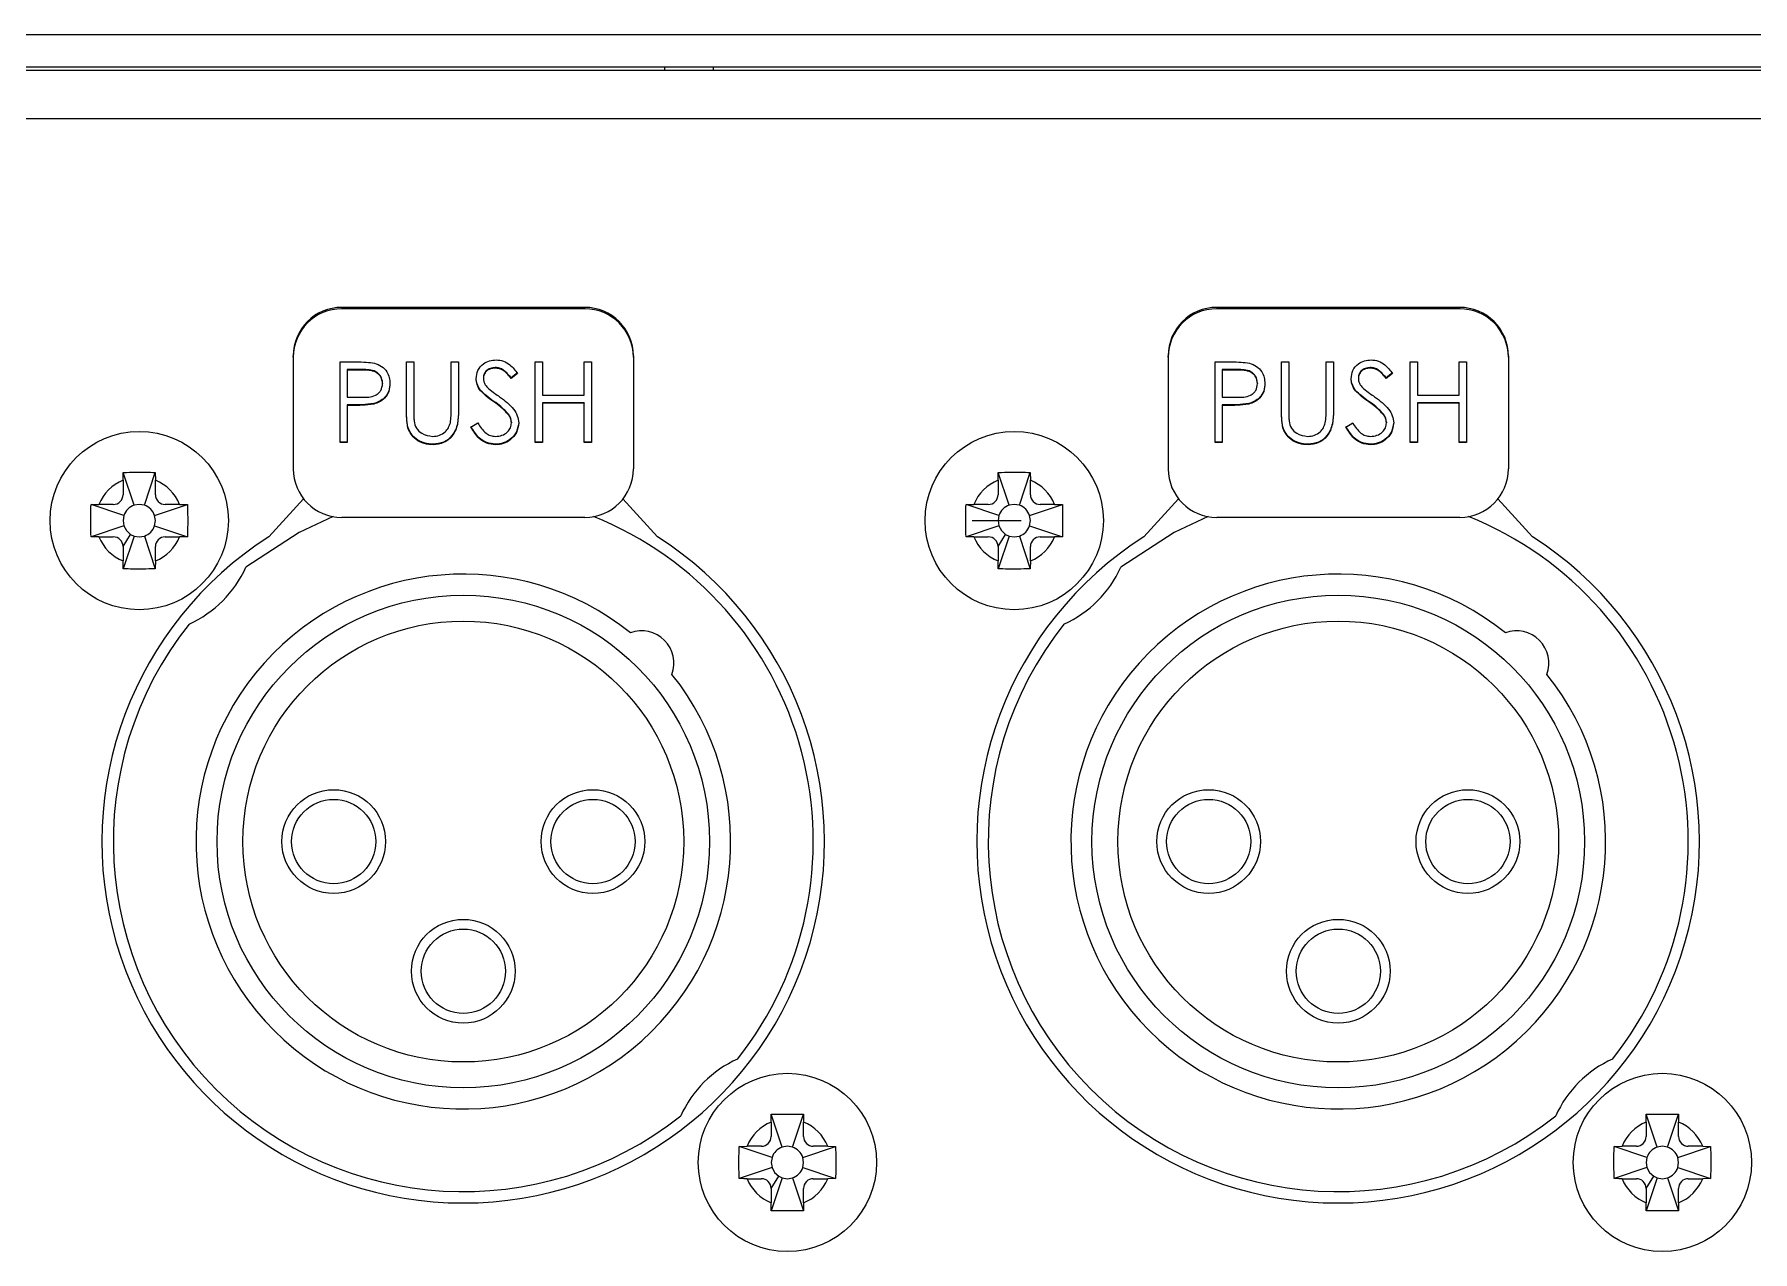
# Model space of a CAD drawing. Header units: millimetres. Extents: x 5 to 589, y 5 to 415.
# Drawn here: x 240.3 to 266.81, y 350.92 to 369.7 of the extents above; entities that cross this region are included whole.
import ezdxf

# ---------------------------------------------------------------- set-up
doc = ezdxf.new("R2010")
doc.units = ezdxf.units.MM

msp = doc.modelspace()

# ---------------------------------------------------------------- linework, layer by layer
at = {"color": 7, "linetype": 'Continuous', "lineweight": 15}
for p, q in [((83.7734, 369.699), (298.2734, 369.699)), ((83.7734, 369.199), (298.2734, 369.199)), ((84.2234, 369.149), (297.8234, 369.149)), ((250.0234, 369.199), (250.0234, 369.149)), ((250.7734, 369.199), (250.7734, 369.149)), ((84.2234, 368.399), (297.8234, 368.399)), ((245.0456, 365.4876), (245.0456, 365.4658)), ((248.7956, 365.4876), (245.0456, 365.4876)), ((248.7956, 365.4658), (245.0456, 365.4658)), ((248.7956, 365.4658), (248.7956, 365.4876)), ((258.5456, 365.4876), (258.5456, 365.4658)), ((262.2956, 365.4876), (258.5456, 365.4876)), ((262.2956, 365.4658), (258.5456, 365.4658)), ((262.2956, 365.4658), (262.2956, 365.4876)), ((244.2956, 364.7186), (244.2956, 364.7404)), ((244.2956, 364.7186), (244.2956, 362.999)), ((245.0187, 364.6468), (245.2639, 364.6468)), ((245.0187, 363.4015), (245.0187, 364.6468)), ((246.0444, 364.6468), (246.1566, 364.6468)), ((246.0444, 363.8947), (246.0444, 364.6468)), ((246.1566, 364.6468), (246.1566, 363.9007)), ((246.7335, 364.6468), (246.8457, 364.6468)), ((246.7335, 363.9007), (246.7335, 364.6468)), ((246.8457, 364.6468), (246.8457, 363.8947)), ((247.4136, 364.5597), (247.4136, 364.551)), ((248.0316, 364.6468), (248.1437, 364.6468)), ((248.0316, 363.4015), (248.0316, 364.6468)), ((248.1437, 364.6468), (248.1437, 364.1359)), ((248.7848, 364.6468), (248.897, 364.6468)), ((248.7848, 364.1359), (248.7848, 364.6468)), ((248.897, 364.6468), (248.897, 363.4015)), ((249.5456, 364.7404), (249.5456, 364.7186)), ((249.5456, 364.7186), (249.5456, 362.999)), ((257.7956, 364.7186), (257.7956, 364.7404)), ((257.7956, 364.7186), (257.7956, 362.999)), ((258.5187, 364.6468), (258.7639, 364.6468)), ((258.5187, 363.4015), (258.5187, 364.6468)), ((259.5444, 364.6468), (259.6566, 364.6468)), ((259.5444, 363.8947), (259.5444, 364.6468)), ((259.6566, 364.6468), (259.6566, 363.9007)), ((260.2335, 364.6468), (260.3457, 364.6468)), ((260.2335, 363.9007), (260.2335, 364.6468)), ((260.3457, 364.6468), (260.3457, 363.8947)), ((260.9136, 364.5597), (260.9136, 364.551)), ((261.5316, 364.6468), (261.6437, 364.6468)), ((261.5316, 363.4015), (261.5316, 364.6468)), ((261.6437, 364.6468), (261.6437, 364.1359)), ((262.2848, 364.6468), (262.397, 364.6468)), ((262.2848, 364.1359), (262.2848, 364.6468)), ((262.397, 364.6468), (262.397, 363.4015)), ((263.0456, 364.7404), (263.0456, 364.7186)), ((263.0456, 364.7186), (263.0456, 362.999)), ((245.1309, 364.5277), (245.1309, 364.519)), ((245.3595, 364.5277), (245.1309, 364.5277)), ((245.3595, 364.519), (245.1309, 364.519)), ((245.1309, 364.519), (245.1309, 364.104)), ((245.3595, 364.5277), (245.3595, 364.519)), ((245.6758, 364.321), (245.6758, 364.3122)), ((247.2303, 364.402), (247.2303, 364.3933)), ((247.7591, 364.4766), (247.6577, 364.4)), ((247.7591, 364.4679), (247.6577, 364.3913)), ((247.6577, 364.4), (247.6577, 364.3913)), ((258.8595, 364.5277), (258.6309, 364.5277)), ((258.6309, 364.5277), (258.6309, 364.519)), ((258.8595, 364.519), (258.6309, 364.519)), ((258.6309, 364.519), (258.6309, 364.104)), ((258.8595, 364.5277), (258.8595, 364.519)), ((259.1758, 364.321), (259.1758, 364.3122)), ((260.7303, 364.402), (260.7303, 364.3933)), ((261.2591, 364.4766), (261.1577, 364.4)), ((261.2591, 364.4679), (261.1577, 364.3913)), ((261.1577, 364.4), (261.1577, 364.3913)), ((245.1309, 364.104), (245.3498, 364.1012)), ((245.5386, 364.0054), (245.5386, 363.9967)), ((247.188, 364.2072), (247.188, 364.1985)), ((247.3928, 364.0378), (247.3928, 364.0291)), ((248.1437, 364.1359), (248.7848, 364.1359)), ((248.1437, 364.0169), (248.1437, 364.0082)), ((248.7848, 364.0169), (248.1437, 364.0169)), ((248.1437, 364.0082), (248.1437, 363.4015)), ((248.7848, 364.0082), (248.1437, 364.0082)), ((248.7848, 364.0169), (248.7848, 364.0082)), ((248.7848, 363.4015), (248.7848, 364.0082)), ((258.6309, 364.104), (258.8498, 364.1012)), ((259.0386, 364.0054), (259.0386, 363.9967)), ((260.688, 364.2072), (260.688, 364.1985)), ((260.8928, 364.0378), (260.8928, 364.0291)), ((261.6437, 364.1359), (262.2848, 364.1359)), ((262.2848, 364.0169), (261.6437, 364.0169)), ((261.6437, 364.0169), (261.6437, 364.0082)), ((261.6437, 364.0082), (261.6437, 363.4015)), ((262.2848, 364.0082), (261.6437, 364.0082)), ((262.2848, 364.0169), (262.2848, 364.0082)), ((262.2848, 363.4015), (262.2848, 364.0082)), ((245.1309, 363.985), (245.1309, 363.9762)), ((245.2203, 363.985), (245.1309, 363.985)), ((245.1309, 363.9762), (245.1309, 363.4015)), ((245.2203, 363.9762), (245.1309, 363.9762)), ((245.2203, 363.985), (245.2203, 363.9762)), ((246.1565, 363.8911), (246.1565, 363.8824)), ((247.6182, 363.8393), (247.6182, 363.8306)), ((258.6309, 363.985), (258.6309, 363.9762)), ((258.7203, 363.985), (258.6309, 363.985)), ((258.6309, 363.9762), (258.6309, 363.4015)), ((258.7203, 363.9762), (258.6309, 363.9762)), ((258.7203, 363.985), (258.7203, 363.9762)), ((259.6565, 363.8911), (259.6565, 363.8824)), ((261.1182, 363.8393), (261.1182, 363.8306)), ((246.0667, 363.641), (246.0667, 363.6322)), ((247.038, 363.6417), (247.1436, 363.7048)), ((247.663, 363.717), (247.663, 363.7083)), ((259.5667, 363.641), (259.5667, 363.6322)), ((260.538, 363.6417), (260.6436, 363.7048)), ((261.163, 363.717), (261.163, 363.7083)), ((245.1309, 363.4102), (245.0187, 363.4102)), ((245.1309, 363.4015), (245.0187, 363.4015)), ((246.4573, 363.3783), (246.4573, 363.3696)), ((247.4181, 363.3783), (247.4181, 363.3696)), ((248.1437, 363.4102), (248.0316, 363.4102)), ((248.1437, 363.4015), (248.0316, 363.4015)), ((248.897, 363.4102), (248.7848, 363.4102)), ((248.897, 363.4015), (248.7848, 363.4015)), ((258.6309, 363.4102), (258.5187, 363.4102)), ((258.6309, 363.4015), (258.5187, 363.4015)), ((259.9573, 363.3783), (259.9573, 363.3696)), ((260.9181, 363.3783), (260.9181, 363.3696)), ((261.6437, 363.4102), (261.5316, 363.4102)), ((261.6437, 363.4015), (261.5316, 363.4015)), ((262.397, 363.4102), (262.2848, 363.4102)), ((262.397, 363.4015), (262.2848, 363.4015)), ((241.6706, 362.8211), (241.6727, 362.9427)), ((241.8415, 362.4362), (241.6727, 362.9427)), ((241.9996, 362.4362), (242.1685, 362.9427)), ((242.1685, 362.9427), (242.1706, 362.8211)), ((255.1706, 362.8211), (255.1727, 362.9427)), ((255.3415, 362.4362), (255.1727, 362.9427)), ((255.4996, 362.4362), (255.6685, 362.9427)), ((255.6685, 362.9427), (255.6706, 362.8211)), ((241.6706, 362.8211), (241.6706, 362.599)), ((242.1706, 362.599), (242.1706, 362.8211)), ((255.1706, 362.8211), (255.1706, 362.599)), ((255.6706, 362.599), (255.6706, 362.8211)), ((241.1769, 362.4469), (241.2985, 362.449)), ((241.6834, 362.278), (241.1769, 362.4469)), ((241.5206, 362.449), (241.2985, 362.449)), ((242.1577, 362.278), (242.6643, 362.4469)), ((242.5427, 362.449), (242.3206, 362.449)), ((242.5427, 362.449), (242.6643, 362.4469)), ((244.4553, 362.5362), (243.9184, 361.948)), ((249.9184, 361.948), (249.384, 362.534)), ((254.6769, 362.4469), (254.7984, 362.449)), ((255.1834, 362.278), (254.6769, 362.4469)), ((255.0206, 362.449), (254.7984, 362.449)), ((255.6577, 362.278), (256.1643, 362.4469)), ((256.0427, 362.449), (255.8206, 362.449)), ((256.0427, 362.449), (256.1643, 362.4469)), ((257.9553, 362.5362), (257.4184, 361.948)), ((263.4184, 361.948), (262.884, 362.534)), ((248.7956, 362.249), (245.0456, 362.249)), ((254.7706, 362.199), (255.5284, 362.199)), ((262.2956, 362.249), (258.5456, 362.249)), ((241.6834, 362.1199), (241.1769, 361.9511)), ((241.2985, 361.949), (241.5206, 361.949)), ((241.6706, 361.799), (241.7881, 361.987)), ((241.8415, 361.9618), (241.6727, 361.4553)), ((241.7881, 361.987), (241.8415, 361.9618)), ((241.9996, 361.9618), (242.1685, 361.4553)), ((242.1577, 362.1199), (242.6643, 361.9511)), ((242.3206, 361.949), (242.5427, 361.949)), ((242.6643, 361.9511), (242.5427, 361.949)), ((255.1834, 362.1199), (254.6769, 361.9511)), ((254.7984, 361.949), (255.0206, 361.949)), ((255.1706, 361.799), (255.2881, 361.987)), ((255.3415, 361.9618), (255.1727, 361.4553)), ((255.2881, 361.987), (255.3415, 361.9618)), ((255.4996, 361.9618), (255.6685, 361.4553)), ((255.6577, 362.1199), (256.1643, 361.9511)), ((255.8206, 361.949), (256.0427, 361.949)), ((256.1643, 361.9511), (256.0427, 361.949)), ((241.6706, 361.799), (241.6706, 361.5769)), ((242.1706, 361.5769), (242.1706, 361.799)), ((255.1706, 361.799), (255.1706, 361.5769)), ((255.6706, 361.5769), (255.6706, 361.799)), ((241.6727, 361.4553), (241.6706, 361.5769)), ((242.1706, 361.5769), (242.1685, 361.4553)), ((255.1727, 361.4553), (255.1706, 361.5769)), ((255.6706, 361.5769), (255.6685, 361.4553)), ((251.6706, 352.9211), (251.6727, 353.0427)), ((251.6706, 352.9211), (251.6706, 352.699)), ((251.8415, 352.5362), (251.6727, 353.0427)), ((251.9996, 352.5362), (252.1685, 353.0427)), ((252.1685, 353.0427), (252.1706, 352.9211)), ((252.1706, 352.699), (252.1706, 352.9211)), ((265.1706, 352.9211), (265.1727, 353.0427)), ((265.1706, 352.9211), (265.1706, 352.699)), ((265.3415, 352.5362), (265.1727, 353.0427)), ((265.4996, 352.5362), (265.6685, 353.0427)), ((265.6685, 353.0427), (265.6706, 352.9211)), ((265.6706, 352.699), (265.6706, 352.9211)), ((251.1769, 352.5469), (251.2985, 352.549)), ((251.6834, 352.378), (251.1769, 352.5469)), ((251.5206, 352.549), (251.2985, 352.549)), ((252.1577, 352.378), (252.6643, 352.5469)), ((252.5427, 352.549), (252.3206, 352.549)), ((252.5427, 352.549), (252.6643, 352.5469)), ((264.6769, 352.5469), (264.7985, 352.549)), ((265.1834, 352.378), (264.6769, 352.5469)), ((265.0206, 352.549), (264.7985, 352.549)), ((265.6577, 352.378), (266.1643, 352.5469)), ((266.0427, 352.549), (265.8206, 352.549)), ((266.0427, 352.549), (266.1643, 352.5469)), ((251.6834, 352.2199), (251.1769, 352.0511)), ((251.6706, 351.899), (251.7881, 352.087)), ((251.7881, 352.087), (251.8415, 352.0618)), ((252.1577, 352.2199), (252.6643, 352.0511)), ((265.1834, 352.2199), (264.6769, 352.0511)), ((265.1706, 351.899), (265.2881, 352.087)), ((265.2881, 352.087), (265.3415, 352.0618)), ((265.6577, 352.2199), (266.1643, 352.0511)), ((251.2985, 352.049), (251.5206, 352.049)), ((251.6706, 351.899), (251.6706, 351.6769)), ((251.8415, 352.0618), (251.6727, 351.5553)), ((251.9996, 352.0618), (252.1685, 351.5553)), ((252.1706, 351.6769), (252.1706, 351.899)), ((252.3206, 352.049), (252.5427, 352.049)), ((252.6643, 352.0511), (252.5427, 352.049)), ((264.7985, 352.049), (265.0206, 352.049)), ((265.1706, 351.899), (265.1706, 351.6769)), ((265.3415, 352.0618), (265.1727, 351.5553)), ((265.4996, 352.0618), (265.6685, 351.5553)), ((265.6706, 351.6769), (265.6706, 351.899)), ((265.8206, 352.049), (266.0427, 352.049)), ((266.1643, 352.0511), (266.0427, 352.049)), ((251.6727, 351.5553), (251.6706, 351.6769)), ((252.1706, 351.6769), (252.1685, 351.5553)), ((265.1727, 351.5553), (265.1706, 351.6769)), ((265.6706, 351.6769), (265.6685, 351.5553))]:
    msp.add_line(p, q, dxfattribs=at)
at = {"color": 7, "linetype": 'Continuous', "lineweight": 15, "flags": 128}
for points in [[(241.9996, 362.4362), (241.9206, 362.449), (241.8415, 362.4362)], [(255.4996, 362.4362), (255.4206, 362.449), (255.3415, 362.4362)], [(241.6834, 362.278), (241.6706, 362.199), (241.6834, 362.1199)], [(242.1577, 362.1199), (242.1706, 362.199), (242.1577, 362.278)], [(244.911, 362.2611), (244.3876, 362.0181), (243.5665, 361.4811)], [(255.1834, 362.278), (255.1706, 362.199), (255.1834, 362.1199)], [(255.6577, 362.1199), (255.6706, 362.199), (255.6577, 362.278)], [(258.411, 362.2611), (257.8877, 362.0181), (257.0665, 361.4811)], [(241.6834, 362.1199), (241.7241, 362.0443), (241.7881, 361.987)], [(241.8415, 361.9618), (241.9206, 361.949), (241.9996, 361.9618)], [(255.1834, 362.1199), (255.2241, 362.0443), (255.2881, 361.987)], [(255.3415, 361.9618), (255.4206, 361.949), (255.4996, 361.9618)], [(251.6834, 352.378), (251.6706, 352.299), (251.6834, 352.2199)], [(251.9996, 352.5362), (251.9206, 352.549), (251.8415, 352.5362)], [(252.1577, 352.2199), (252.1706, 352.299), (252.1577, 352.378)], [(265.1834, 352.378), (265.1706, 352.299), (265.1834, 352.2199)], [(265.4996, 352.5362), (265.4206, 352.549), (265.3415, 352.5362)], [(265.6577, 352.2199), (265.6706, 352.299), (265.6577, 352.378)], [(251.6834, 352.2199), (251.7241, 352.1443), (251.7881, 352.087)], [(265.1834, 352.2199), (265.2241, 352.1443), (265.2881, 352.087)], [(251.8415, 352.0618), (251.9206, 352.049), (251.9996, 352.0618)], [(265.3415, 352.0618), (265.4206, 352.049), (265.4996, 352.0618)]]:
    msp.add_lwpolyline(points, dxfattribs=at)
at = {"color": 7, "linetype": 'Continuous', "lineweight": 15}
for centre, radius in [((241.9206, 362.199), 1.375), ((255.4206, 362.199), 1.375), ((246.9206, 357.249), 3.8), ((260.4206, 357.249), 3.8), ((246.9206, 357.249), 3.4), ((260.4206, 357.249), 3.4), ((244.9206, 357.249), 0.8), ((248.9206, 357.249), 0.8), ((258.4206, 357.249), 0.8), ((262.4206, 357.249), 0.8), ((244.9206, 357.249), 0.65), ((248.9206, 357.249), 0.65), ((258.4206, 357.249), 0.65), ((262.4206, 357.249), 0.65), ((246.9206, 355.249), 0.8), ((260.4206, 355.249), 0.8), ((246.9206, 355.249), 0.65), ((260.4206, 355.249), 0.65), ((251.9206, 352.299), 1.375), ((265.4206, 352.299), 1.375)]:
    msp.add_circle(centre, radius, dxfattribs=at)
for centre, radius, start, end in [((245.0441, 364.739), 0.7486, 89.89114, 179.89045), ((245.0441, 364.7172), 0.7486, 89.89114, 179.89045), ((248.797, 364.739), 0.7486, 0.10955, 90.10915), ((248.797, 364.7172), 0.7486, 0.10955, 90.10915), ((258.5441, 364.739), 0.7486, 89.89159, 179.89), ((258.5441, 364.7172), 0.7486, 89.89159, 179.89), ((262.297, 364.739), 0.7486, 0.1091, 90.10931), ((262.297, 364.7172), 0.7486, 0.1091, 90.10931), ((245.0456, 362.999), 0.75, 180, 270), ((248.7956, 362.999), 0.75, 270, 0), ((258.5456, 362.999), 0.75, 180, 270), ((262.2956, 362.999), 0.75, 270, 0), ((241.9206, 362.199), 0.6705, 111.89302, 158.10698), ((241.9206, 362.199), 0.6705, 21.89302, 68.10698), ((255.4206, 362.199), 0.6705, 111.89302, 158.10698), ((255.4206, 362.199), 0.6705, 21.89302, 68.10698), ((241.5208, 362.5988), 0.1498, 269.91986, 0.08014), ((241.9202, 362.1993), 0.2495, 108.38231, 161.61634), ((241.9209, 362.1993), 0.2495, 18.38366, 71.61769), ((242.3204, 362.5988), 0.1498, 179.91986, 270.08014), ((255.0208, 362.5988), 0.1498, 269.92229, 0.07771), ((255.4202, 362.1994), 0.2495, 108.38228, 161.61907), ((255.4209, 362.1993), 0.2495, 18.38366, 71.61769), ((255.8204, 362.5988), 0.1498, 179.91609, 270.08106), ((246.9206, 357.249), 5.4, 321.60206, 68.15264), ((260.4206, 357.249), 5.4, 321.60206, 68.15264), ((241.9206, 362.199), 0.6705, 201.89302, 248.10698), ((246.9184, 357.249), 5.575, 122.55552, 57.44448), ((241.5208, 361.7992), 0.1498, 359.92092, 90.07908), ((241.9209, 362.1986), 0.2496, 288.38495, 341.61505), ((241.9206, 362.199), 0.6705, 291.89302, 338.10698), ((242.3204, 361.7992), 0.1498, 89.92229, 180.07771), ((255.4206, 362.199), 0.6705, 201.89302, 248.10698), ((260.4184, 357.249), 5.575, 122.55552, 57.44448), ((255.0208, 361.7992), 0.1498, 359.92416, 90.07584), ((255.4209, 362.1986), 0.2496, 288.3858, 341.6142), ((255.4206, 362.199), 0.6705, 291.89302, 338.10698), ((255.8204, 361.7992), 0.1498, 89.92165, 180.0812), ((241.9706, 362.199), 1.75, 294.22044, 335.77956), ((246.9206, 357.249), 4.125, 51.30947, 38.69053), ((255.4706, 362.199), 1.75, 294.22044, 335.77956), ((260.4206, 357.249), 4.125, 51.30947, 38.69053), ((246.9206, 357.249), 5.4, 141.60206, 308.39794), ((260.4206, 357.249), 5.4, 141.60206, 308.39794), ((249.6706, 359.999), 0.5, 339.95166, 110.04834), ((263.1706, 359.999), 0.5, 339.95166, 110.04834), ((251.8706, 352.299), 1.75, 114.22044, 155.77956), ((265.3706, 352.299), 1.75, 114.22044, 155.77956), ((251.9206, 352.299), 0.6705, 111.89302, 158.10698), ((251.9206, 352.299), 0.6705, 21.89302, 68.10698), ((265.4206, 352.299), 0.6705, 111.89302, 158.10698), ((265.4206, 352.299), 0.6705, 21.89302, 68.10698), ((251.5208, 352.6988), 0.1498, 269.92061, 0.07939), ((252.3204, 352.6988), 0.1498, 179.92021, 270.07979), ((265.0208, 352.6988), 0.1498, 269.92161, 0.07696), ((265.8203, 352.6988), 0.1498, 179.91724, 270.08133), ((251.9202, 352.2993), 0.2496, 108.38515, 161.61553), ((251.9209, 352.2993), 0.2496, 18.38559, 71.61374), ((265.4202, 352.2994), 0.2495, 108.38116, 161.61817), ((265.4209, 352.2993), 0.2496, 18.38516, 71.61552), ((251.9209, 352.2986), 0.2496, 288.38468, 341.61532), ((265.4209, 352.2986), 0.2496, 288.38512, 341.61353), ((251.9206, 352.299), 0.6705, 201.89302, 248.10698), ((251.5208, 351.8992), 0.1498, 359.91665, 90.08264), ((251.9206, 352.299), 0.6705, 291.89302, 338.10698), ((252.3204, 351.8992), 0.1498, 89.92061, 180.0801), ((265.4206, 352.299), 0.6705, 201.89302, 248.10698), ((265.0208, 351.8992), 0.1498, 359.91665, 90.08406), ((265.4206, 352.299), 0.6705, 291.89302, 338.10698), ((265.8204, 351.8992), 0.1498, 89.91961, 180.08252)]:
    msp.add_arc(centre, radius, start, end, dxfattribs=at)
for points, knots in [([(245.2639, 364.6468), (245.3173, 364.6469), (245.4127, 364.6472), (245.5071, 364.6339), (245.5486, 364.628)], [0, 0, 0, 0, 0.5603151, 1, 1, 1, 1]), ([(245.5486, 364.628), (245.5866, 364.6144), (245.6625, 364.5871), (245.741, 364.5028), (245.7825, 364.4072), (245.7861, 364.3442), (245.788, 364.3127)], [0, 0, 0, 0, 0.27970424, 0.55937801, 0.77950786, 1, 1, 1, 1]), ([(247.1181, 364.3881), (247.1235, 364.4323), (247.1343, 364.5207), (247.2197, 364.6167), (247.3218, 364.6698), (247.3913, 364.6757), (247.4261, 364.6787)], [0, 0, 0, 0, 0.2795544, 0.558798, 0.7793785, 1, 1, 1, 1]), ([(247.4136, 364.5597), (247.3882, 364.5577), (247.3375, 364.5538), (247.2765, 364.515), (247.2364, 364.4617), (247.2323, 364.4219), (247.2303, 364.402)], [0, 0, 0, 0, 0.2802757, 0.5599341, 0.7799209, 1, 1, 1, 1]), ([(247.4136, 364.551), (247.3882, 364.549), (247.3375, 364.5451), (247.2765, 364.5063), (247.2364, 364.453), (247.2323, 364.4132), (247.2303, 364.3933)], [0, 0, 0, 0, 0.2802762, 0.5599319, 0.7799299, 1, 1, 1, 1]), ([(247.6577, 364.4), (247.6361, 364.4268), (247.6005, 364.4709), (247.5419, 364.5242), (247.4806, 364.5545), (247.4359, 364.558), (247.4136, 364.5597)], [0, 0, 0, 0, 0.3404065, 0.5604819, 0.7801776, 1, 1, 1, 1]), ([(247.6577, 364.3913), (247.6361, 364.4181), (247.6005, 364.4622), (247.5419, 364.5155), (247.4806, 364.5458), (247.4359, 364.5492), (247.4136, 364.551)], [0, 0, 0, 0, 0.3403991, 0.5604758, 0.7801747, 1, 1, 1, 1]), ([(247.4261, 364.6787), (247.4646, 364.6749), (247.5416, 364.6675), (247.662, 364.5942), (247.7223, 364.5158), (247.7591, 364.4679)], [0, 0, 0, 0, 0.2797468, 0.5595059, 1, 1, 1, 1]), ([(258.7639, 364.6468), (258.8173, 364.6469), (258.9127, 364.6472), (259.0071, 364.6339), (259.0486, 364.628)], [0, 0, 0, 0, 0.5602963, 1, 1, 1, 1]), ([(259.0486, 364.628), (259.0866, 364.6144), (259.1625, 364.5871), (259.241, 364.5028), (259.2825, 364.4072), (259.2861, 364.3442), (259.288, 364.3127)], [0, 0, 0, 0, 0.2797052, 0.5593799, 0.7795071, 1, 1, 1, 1]), ([(260.6181, 364.3881), (260.6235, 364.4323), (260.6343, 364.5207), (260.7197, 364.6167), (260.8218, 364.6698), (260.8913, 364.6757), (260.9261, 364.6787)], [0, 0, 0, 0, 0.27955517, 0.5588046, 0.77938571, 1, 1, 1, 1]), ([(260.9136, 364.5597), (260.8882, 364.5577), (260.8375, 364.5538), (260.7765, 364.515), (260.7364, 364.4617), (260.7323, 364.4219), (260.7303, 364.402)], [0, 0, 0, 0, 0.2802873, 0.5599319, 0.7799252, 1, 1, 1, 1]), ([(260.9136, 364.551), (260.8882, 364.549), (260.8375, 364.5451), (260.7765, 364.5063), (260.7364, 364.453), (260.7323, 364.4132), (260.7303, 364.3933)], [0, 0, 0, 0, 0.2802879, 0.5599297, 0.7799341, 1, 1, 1, 1]), ([(261.1577, 364.4), (261.1361, 364.4268), (261.1005, 364.4709), (261.0419, 364.5242), (260.9806, 364.5545), (260.9359, 364.558), (260.9136, 364.5597)], [0, 0, 0, 0, 0.34040708, 0.56049221, 0.78017725, 1, 1, 1, 1]), ([(261.1577, 364.3913), (261.1361, 364.4181), (261.1005, 364.4622), (261.0419, 364.5155), (260.9806, 364.5458), (260.9359, 364.5492), (260.9136, 364.551)], [0, 0, 0, 0, 0.3403997, 0.5604861, 0.7801743, 1, 1, 1, 1]), ([(260.9261, 364.6787), (260.9646, 364.6749), (261.0416, 364.6675), (261.162, 364.5942), (261.2223, 364.5158), (261.2591, 364.4679)], [0, 0, 0, 0, 0.279755, 0.5595132, 1, 1, 1, 1]), ([(245.3498, 364.1012), (245.4259, 364.1009), (245.5212, 364.1006), (245.6135, 364.1629), (245.6616, 364.2201), (245.6701, 364.2755), (245.6758, 364.3122)], [0, 0, 0, 0, 0.4997179, 0.6253502, 0.7510848, 1, 1, 1, 1]), ([(245.6758, 364.321), (245.6701, 364.3567), (245.6616, 364.4105), (245.6156, 364.4666), (245.5273, 364.5297), (245.434, 364.5286), (245.3595, 364.5277)], [0, 0, 0, 0, 0.2489704, 0.3747288, 0.5003828, 1, 1, 1, 1]), ([(245.6758, 364.3122), (245.6701, 364.348), (245.6616, 364.4018), (245.6156, 364.4579), (245.5273, 364.521), (245.434, 364.5199), (245.3595, 364.519)], [0, 0, 0, 0, 0.2489686, 0.3747353, 0.5003865, 1, 1, 1, 1]), ([(245.788, 364.3215), (245.785, 364.2804), (245.7791, 364.1984), (245.7164, 364.0985), (245.6313, 364.034), (245.5695, 364.0149), (245.5386, 364.0054)], [0, 0, 0, 0, 0.2801039, 0.5593216, 0.7794602, 1, 1, 1, 1]), ([(245.788, 364.3127), (245.785, 364.2717), (245.7791, 364.1897), (245.7164, 364.0898), (245.6313, 364.0253), (245.5695, 364.0062), (245.5386, 363.9967)], [0, 0, 0, 0, 0.2800938, 0.55932, 0.7794563, 1, 1, 1, 1]), ([(247.188, 364.2072), (247.1659, 364.2395), (247.1266, 364.2972), (247.1207, 364.3664), (247.1181, 364.3968)], [0, 0, 0, 0, 0.5598301, 1, 1, 1, 1]), ([(247.188, 364.1985), (247.1659, 364.2308), (247.1266, 364.2885), (247.1207, 364.3576), (247.1181, 364.3881)], [0, 0, 0, 0, 0.559847, 1, 1, 1, 1]), ([(247.2303, 364.3933), (247.2317, 364.3759), (247.2347, 364.3412), (247.2618, 364.2839), (247.2933, 364.252), (247.3127, 364.2324)], [0, 0, 0, 0, 0.2799426, 0.559785, 1, 1, 1, 1]), ([(258.8498, 364.1012), (258.9259, 364.1009), (259.0212, 364.1006), (259.1135, 364.1629), (259.1616, 364.2201), (259.1701, 364.2755), (259.1758, 364.3122)], [0, 0, 0, 0, 0.49972211, 0.62535334, 0.75108693, 1, 1, 1, 1]), ([(259.1758, 364.321), (259.1701, 364.3567), (259.1616, 364.4105), (259.1156, 364.4666), (259.0273, 364.5297), (258.934, 364.5286), (258.8595, 364.5277)], [0, 0, 0, 0, 0.2489731, 0.37472086, 0.50038206, 1, 1, 1, 1]), ([(259.1758, 364.3122), (259.1701, 364.348), (259.1616, 364.4017), (259.1156, 364.4579), (259.0273, 364.5209), (258.934, 364.5199), (258.8595, 364.519)], [0, 0, 0, 0, 0.2489713, 0.3747273, 0.5003858, 1, 1, 1, 1]), ([(259.288, 364.3215), (259.285, 364.2804), (259.2791, 364.1984), (259.2164, 364.0985), (259.1313, 364.034), (259.0695, 364.0149), (259.0386, 364.0054)], [0, 0, 0, 0, 0.2801033, 0.5593216, 0.7794677, 1, 1, 1, 1]), ([(259.288, 364.3127), (259.285, 364.2717), (259.2791, 364.1897), (259.2164, 364.0897), (259.1313, 364.0253), (259.0695, 364.0062), (259.0386, 363.9967)], [0, 0, 0, 0, 0.2800932, 0.55932, 0.7794637, 1, 1, 1, 1]), ([(260.688, 364.2072), (260.6659, 364.2395), (260.6266, 364.2972), (260.6207, 364.3664), (260.6181, 364.3968)], [0, 0, 0, 0, 0.5598285, 1, 1, 1, 1]), ([(260.688, 364.1985), (260.6659, 364.2308), (260.6266, 364.2885), (260.6207, 364.3576), (260.6181, 364.3881)], [0, 0, 0, 0, 0.5598454, 1, 1, 1, 1]), ([(260.7303, 364.3933), (260.7318, 364.3759), (260.7347, 364.3412), (260.7618, 364.2839), (260.7934, 364.252), (260.8127, 364.2324)], [0, 0, 0, 0, 0.2799426, 0.559785, 1, 1, 1, 1]), ([(245.5386, 364.0054), (245.4794, 363.998), (245.3737, 363.9847), (245.2672, 363.9849), (245.2203, 363.985)], [0, 0, 0, 0, 0.5596936, 1, 1, 1, 1]), ([(247.3928, 364.0378), (247.352, 364.0665), (247.2793, 364.1177), (247.2159, 364.1799), (247.188, 364.2072)], [0, 0, 0, 0, 0.5604117, 1, 1, 1, 1]), ([(247.3928, 364.0291), (247.352, 364.0578), (247.2793, 364.109), (247.2159, 364.1712), (247.188, 364.1985)], [0, 0, 0, 0, 0.5604104, 1, 1, 1, 1]), ([(247.3127, 364.2324), (247.3435, 364.2086), (247.3986, 364.166), (247.4556, 364.126), (247.4807, 364.1084)], [0, 0, 0, 0, 0.5599104, 1, 1, 1, 1]), ([(247.6182, 363.8393), (247.5796, 363.8803), (247.5108, 363.9537), (247.4289, 364.0121), (247.3928, 364.0378)], [0, 0, 0, 0, 0.5594945, 1, 1, 1, 1]), ([(247.6182, 363.8306), (247.5796, 363.8716), (247.5108, 363.945), (247.4289, 364.0034), (247.3928, 364.0291)], [0, 0, 0, 0, 0.559493, 1, 1, 1, 1]), ([(247.4807, 364.1084), (247.559, 364.0506), (247.6682, 363.9701), (247.7611, 363.8202), (247.7705, 363.7444), (247.7752, 363.7066)], [0, 0, 0, 0, 0.5601186, 0.7802818, 1, 1, 1, 1]), ([(259.0386, 364.0054), (258.9794, 363.998), (258.8737, 363.9847), (258.7672, 363.9849), (258.7203, 363.985)], [0, 0, 0, 0, 0.5596936, 1, 1, 1, 1]), ([(260.8928, 364.0378), (260.852, 364.0665), (260.7793, 364.1177), (260.7159, 364.1799), (260.688, 364.2072)], [0, 0, 0, 0, 0.5604174, 1, 1, 1, 1]), ([(260.8928, 364.0291), (260.852, 364.0578), (260.7793, 364.109), (260.7159, 364.1712), (260.688, 364.1985)], [0, 0, 0, 0, 0.5604161, 1, 1, 1, 1]), ([(260.8127, 364.2324), (260.8435, 364.2086), (260.8986, 364.166), (260.9556, 364.126), (260.9807, 364.1084)], [0, 0, 0, 0, 0.5599104, 1, 1, 1, 1]), ([(261.1182, 363.8393), (261.0796, 363.8803), (261.0108, 363.9537), (260.9289, 364.0121), (260.8928, 364.0378)], [0, 0, 0, 0, 0.5594983, 1, 1, 1, 1]), ([(261.1182, 363.8306), (261.0796, 363.8716), (261.0108, 363.945), (260.9289, 364.0034), (260.8928, 364.0291)], [0, 0, 0, 0, 0.5594969, 1, 1, 1, 1]), ([(260.9807, 364.1084), (261.059, 364.0506), (261.1682, 363.9701), (261.2611, 363.8202), (261.2705, 363.7444), (261.2752, 363.7066)], [0, 0, 0, 0, 0.5601194, 0.7802829, 1, 1, 1, 1]), ([(245.5386, 363.9967), (245.4794, 363.9893), (245.3737, 363.976), (245.2672, 363.9762), (245.2203, 363.9762)], [0, 0, 0, 0, 0.559693, 1, 1, 1, 1]), ([(246.0667, 363.641), (246.0587, 363.6896), (246.0444, 363.7765), (246.0444, 363.8646), (246.0444, 363.9034)], [0, 0, 0, 0, 0.559504, 1, 1, 1, 1]), ([(246.0667, 363.6322), (246.0587, 363.6809), (246.0444, 363.7678), (246.0444, 363.8559), (246.0444, 363.8947)], [0, 0, 0, 0, 0.5594957, 1, 1, 1, 1]), ([(246.1566, 363.9007), (246.1565, 363.8697), (246.1563, 363.8144), (246.16, 363.7593), (246.1616, 363.735)], [0, 0, 0, 0, 0.5601244, 1, 1, 1, 1]), ([(246.1616, 363.735), (246.1695, 363.6969), (246.1854, 363.6209), (246.2925, 363.523), (246.3909, 363.5071), (246.451, 363.4973)], [0, 0, 0, 0, 0.281055, 0.5608202, 1, 1, 1, 1]), ([(246.8457, 363.9034), (246.8446, 363.834), (246.8425, 363.696), (246.7671, 363.5122), (246.6216, 363.3959), (246.5121, 363.3842), (246.4573, 363.3783)], [0, 0, 0, 0, 0.2816533, 0.5601102, 0.7800807, 1, 1, 1, 1]), ([(246.8457, 363.8947), (246.8446, 363.8253), (246.8425, 363.6873), (246.7671, 363.5034), (246.6216, 363.3872), (246.5121, 363.3754), (246.4573, 363.3696)], [0, 0, 0, 0, 0.281654, 0.5601101, 0.7800791, 1, 1, 1, 1]), ([(246.7207, 363.7073), (246.7255, 363.7433), (246.7339, 363.8074), (246.7336, 363.8722), (246.7335, 363.9007)], [0, 0, 0, 0, 0.55963761, 1, 1, 1, 1]), ([(247.663, 363.717), (247.6599, 363.7419), (247.6544, 363.7862), (247.6292, 363.823), (247.6182, 363.8393)], [0, 0, 0, 0, 0.5589931, 1, 1, 1, 1]), ([(247.663, 363.7083), (247.6599, 363.7331), (247.6544, 363.7775), (247.6292, 363.8143), (247.6182, 363.8306)], [0, 0, 0, 0, 0.558981, 1, 1, 1, 1]), ([(259.0386, 363.9967), (258.9794, 363.9893), (258.8737, 363.976), (258.7672, 363.9762), (258.7203, 363.9762)], [0, 0, 0, 0, 0.559693, 1, 1, 1, 1]), ([(259.5667, 363.641), (259.5587, 363.6896), (259.5444, 363.7765), (259.5444, 363.8646), (259.5444, 363.9034)], [0, 0, 0, 0, 0.559504, 1, 1, 1, 1]), ([(259.5667, 363.6322), (259.5587, 363.6809), (259.5444, 363.7678), (259.5444, 363.8559), (259.5444, 363.8947)], [0, 0, 0, 0, 0.5594957, 1, 1, 1, 1]), ([(259.6566, 363.9007), (259.6565, 363.8697), (259.6563, 363.8144), (259.66, 363.7593), (259.6616, 363.735)], [0, 0, 0, 0, 0.5601244, 1, 1, 1, 1]), ([(259.6616, 363.735), (259.6695, 363.6969), (259.6854, 363.6209), (259.7925, 363.523), (259.8909, 363.5071), (259.951, 363.4973)], [0, 0, 0, 0, 0.2810518, 0.5608296, 1, 1, 1, 1]), ([(260.3457, 363.9034), (260.3446, 363.834), (260.3425, 363.696), (260.2671, 363.5122), (260.1216, 363.3959), (260.0121, 363.3842), (259.9573, 363.3783)], [0, 0, 0, 0, 0.281653, 0.5601113, 0.7800812, 1, 1, 1, 1]), ([(260.3457, 363.8947), (260.3446, 363.8253), (260.3425, 363.6873), (260.2671, 363.5034), (260.1216, 363.3872), (260.0121, 363.3754), (259.9573, 363.3696)], [0, 0, 0, 0, 0.2816537, 0.5601112, 0.7800797, 1, 1, 1, 1]), ([(260.2207, 363.7073), (260.2255, 363.7433), (260.2339, 363.8074), (260.2336, 363.8722), (260.2335, 363.9007)], [0, 0, 0, 0, 0.5596366, 1, 1, 1, 1]), ([(261.163, 363.717), (261.1599, 363.7419), (261.1544, 363.7862), (261.1292, 363.823), (261.1182, 363.8393)], [0, 0, 0, 0, 0.5590036, 1, 1, 1, 1]), ([(261.163, 363.7083), (261.1599, 363.7331), (261.1544, 363.7775), (261.1292, 363.8143), (261.1182, 363.8306)], [0, 0, 0, 0, 0.5589915, 1, 1, 1, 1]), ([(246.4573, 363.3783), (246.4098, 363.3815), (246.315, 363.388), (246.1954, 363.4498), (246.1077, 363.5369), (246.0804, 363.6063), (246.0667, 363.641)], [0, 0, 0, 0, 0.2802221, 0.5599191, 0.7799554, 1, 1, 1, 1]), ([(246.4573, 363.3696), (246.4098, 363.3728), (246.315, 363.3792), (246.1954, 363.4411), (246.1077, 363.5282), (246.0804, 363.5976), (246.0667, 363.6322)], [0, 0, 0, 0, 0.2802198, 0.5599156, 0.7799482, 1, 1, 1, 1]), ([(246.451, 363.4973), (246.4855, 363.501), (246.5544, 363.5084), (246.6378, 363.5611), (246.6946, 363.6303), (246.712, 363.6817), (246.7207, 363.7073)], [0, 0, 0, 0, 0.2797855, 0.5593781, 0.7795677, 1, 1, 1, 1]), ([(247.4181, 363.3783), (247.3718, 363.3829), (247.2794, 363.3921), (247.1369, 363.486), (247.0755, 363.588), (247.038, 363.6504)], [0, 0, 0, 0, 0.279878, 0.5596639, 1, 1, 1, 1]), ([(247.4181, 363.3696), (247.3718, 363.3742), (247.2794, 363.3834), (247.1369, 363.4773), (247.0755, 363.5793), (247.038, 363.6417)], [0, 0, 0, 0, 0.2798782, 0.5596657, 1, 1, 1, 1]), ([(247.1436, 363.7048), (247.1808, 363.648), (247.2326, 363.5687), (247.3385, 363.5055), (247.3916, 363.5), (247.4181, 363.4973)], [0, 0, 0, 0, 0.5593179, 0.7797876, 1, 1, 1, 1]), ([(247.7752, 363.7153), (247.7682, 363.6644), (247.7542, 363.5624), (247.6542, 363.4539), (247.5388, 363.388), (247.4583, 363.3815), (247.4181, 363.3783)], [0, 0, 0, 0, 0.2791845, 0.5590867, 0.7794457, 1, 1, 1, 1]), ([(247.4181, 363.4973), (247.4517, 363.5007), (247.5188, 363.5074), (247.6009, 363.5577), (247.6531, 363.6294), (247.6597, 363.682), (247.663, 363.7083)], [0, 0, 0, 0, 0.2802795, 0.5601484, 0.7801529, 1, 1, 1, 1]), ([(247.7752, 363.7066), (247.7682, 363.6557), (247.7542, 363.5537), (247.6542, 363.4452), (247.5388, 363.3793), (247.4583, 363.3728), (247.4181, 363.3696)], [0, 0, 0, 0, 0.2791842, 0.5590861, 0.7794449, 1, 1, 1, 1]), ([(259.9573, 363.3783), (259.9098, 363.3815), (259.815, 363.388), (259.6954, 363.4498), (259.6077, 363.5369), (259.5803, 363.6063), (259.5667, 363.641)], [0, 0, 0, 0, 0.2802154, 0.559913, 0.7799549, 1, 1, 1, 1]), ([(259.9573, 363.3696), (259.9098, 363.3728), (259.815, 363.3792), (259.6954, 363.4411), (259.6077, 363.5282), (259.5803, 363.5976), (259.5667, 363.6322)], [0, 0, 0, 0, 0.2802131, 0.5599095, 0.7799477, 1, 1, 1, 1]), ([(259.951, 363.4973), (259.9855, 363.501), (260.0544, 363.5084), (260.1378, 363.561), (260.1946, 363.6303), (260.212, 363.6817), (260.2207, 363.7073)], [0, 0, 0, 0, 0.2797862, 0.5593795, 0.7795634, 1, 1, 1, 1]), ([(260.9181, 363.3783), (260.8718, 363.3829), (260.7794, 363.3921), (260.6369, 363.486), (260.5755, 363.588), (260.538, 363.6504)], [0, 0, 0, 0, 0.2798775, 0.5596692, 1, 1, 1, 1]), ([(260.9181, 363.3696), (260.8718, 363.3742), (260.7794, 363.3834), (260.6369, 363.4773), (260.5755, 363.5793), (260.538, 363.6417)], [0, 0, 0, 0, 0.2798777, 0.559671, 1, 1, 1, 1]), ([(260.6436, 363.7048), (260.6808, 363.648), (260.7326, 363.5687), (260.8385, 363.5055), (260.8916, 363.5), (260.9181, 363.4973)], [0, 0, 0, 0, 0.5593122, 0.7797797, 1, 1, 1, 1]), ([(261.2752, 363.7153), (261.2682, 363.6644), (261.2542, 363.5624), (261.1543, 363.4539), (261.0388, 363.388), (260.9583, 363.3815), (260.9181, 363.3783)], [0, 0, 0, 0, 0.2791807, 0.5590823, 0.7794529, 1, 1, 1, 1]), ([(260.9181, 363.4973), (260.9517, 363.5007), (261.0188, 363.5074), (261.1009, 363.5577), (261.1531, 363.6294), (261.1597, 363.682), (261.163, 363.7083)], [0, 0, 0, 0, 0.2802705, 0.5601406, 0.7801519, 1, 1, 1, 1]), ([(261.2752, 363.7066), (261.2682, 363.6557), (261.2542, 363.5537), (261.1543, 363.4452), (261.0388, 363.3793), (260.9583, 363.3728), (260.9181, 363.3696)], [0, 0, 0, 0, 0.2791804, 0.5590817, 0.7794521, 1, 1, 1, 1]), ([(241.6727, 362.9427), (241.7384, 362.9441), (241.8539, 362.9466), (242.0192, 362.9463), (242.1187, 362.9439), (242.1685, 362.9427)], [0, 0, 0, 0, 0.3978806, 0.6988101, 1, 1, 1, 1]), ([(255.1727, 362.9427), (255.2384, 362.9441), (255.3539, 362.9466), (255.5192, 362.9463), (255.6187, 362.9439), (255.6685, 362.9427)], [0, 0, 0, 0, 0.3978761, 0.6988078, 1, 1, 1, 1]), ([(241.1769, 361.9511), (241.1754, 362.0168), (241.1729, 362.1323), (241.1733, 362.2977), (241.1757, 362.3971), (241.1769, 362.4469)], [0, 0, 0, 0, 0.3978806, 0.6988101, 1, 1, 1, 1]), ([(242.6643, 362.4469), (242.6657, 362.3812), (242.6682, 362.2657), (242.6678, 362.1003), (242.6655, 362.0008), (242.6643, 361.9511)], [0, 0, 0, 0, 0.3978806, 0.6988101, 1, 1, 1, 1]), ([(254.6769, 361.9511), (254.6754, 362.0168), (254.6729, 362.1323), (254.6733, 362.2977), (254.6757, 362.3971), (254.6769, 362.4469)], [0, 0, 0, 0, 0.3978806, 0.6988101, 1, 1, 1, 1]), ([(256.1643, 362.4469), (256.1657, 362.3812), (256.1682, 362.2657), (256.1678, 362.1003), (256.1655, 362.0008), (256.1643, 361.9511)], [0, 0, 0, 0, 0.3978806, 0.6988101, 1, 1, 1, 1]), ([(241.2985, 361.949), (241.2782, 361.9491), (241.2374, 361.9492), (241.1971, 361.9504), (241.1769, 361.9511)], [0, 0, 0, 0, 0.4984747, 1, 1, 1, 1]), ([(254.7984, 361.949), (254.7782, 361.9491), (254.7374, 361.9492), (254.6971, 361.9504), (254.6769, 361.9511)], [0, 0, 0, 0, 0.4984898, 1, 1, 1, 1]), ([(242.1685, 361.4553), (242.1027, 361.4539), (241.9873, 361.4514), (241.8219, 361.4517), (241.7224, 361.4541), (241.6727, 361.4553)], [0, 0, 0, 0, 0.3978806, 0.6988101, 1, 1, 1, 1]), ([(255.6685, 361.4553), (255.6027, 361.4539), (255.4873, 361.4514), (255.3219, 361.4517), (255.2224, 361.4541), (255.1727, 361.4553)], [0, 0, 0, 0, 0.3978761, 0.6988079, 1, 1, 1, 1]), ([(251.6727, 353.0427), (251.7384, 353.0441), (251.8539, 353.0466), (252.0192, 353.0463), (252.1187, 353.0439), (252.1685, 353.0427)], [0, 0, 0, 0, 0.3978836, 0.6988078, 1, 1, 1, 1]), ([(265.1727, 353.0427), (265.2384, 353.0441), (265.3539, 353.0466), (265.5192, 353.0463), (265.6187, 353.0439), (265.6685, 353.0427)], [0, 0, 0, 0, 0.3978911, 0.6988078, 1, 1, 1, 1]), ([(251.1769, 352.0511), (251.1754, 352.1168), (251.1729, 352.2323), (251.1733, 352.3977), (251.1757, 352.4971), (251.1769, 352.5469)], [0, 0, 0, 0, 0.3978799, 0.6988079, 1, 1, 1, 1]), ([(252.6643, 352.5469), (252.6657, 352.4811), (252.6682, 352.3657), (252.6678, 352.2003), (252.6655, 352.1008), (252.6643, 352.0511)], [0, 0, 0, 0, 0.3978836, 0.6988079, 1, 1, 1, 1]), ([(264.6769, 352.0511), (264.6754, 352.1168), (264.6729, 352.2323), (264.6733, 352.3977), (264.6757, 352.4971), (264.6769, 352.5469)], [0, 0, 0, 0, 0.3978799, 0.6988079, 1, 1, 1, 1]), ([(266.1643, 352.5469), (266.1657, 352.4811), (266.1682, 352.3657), (266.1678, 352.2003), (266.1655, 352.1008), (266.1643, 352.0511)], [0, 0, 0, 0, 0.3978835, 0.6988077, 1, 1, 1, 1]), ([(251.2985, 352.049), (251.2782, 352.0491), (251.2374, 352.0492), (251.1971, 352.0504), (251.1769, 352.0511)], [0, 0, 0, 0, 0.4985049, 1, 1, 1, 1]), ([(264.7985, 352.049), (264.7782, 352.0491), (264.7374, 352.0492), (264.6971, 352.0504), (264.6769, 352.0511)], [0, 0, 0, 0, 0.49852023, 1, 1, 1, 1]), ([(252.1685, 351.5553), (252.1027, 351.5539), (251.9873, 351.5514), (251.8219, 351.5517), (251.7224, 351.5541), (251.6727, 351.5553)], [0, 0, 0, 0, 0.3978836, 0.6988079, 1, 1, 1, 1]), ([(265.6685, 351.5553), (265.6027, 351.5539), (265.4873, 351.5514), (265.3219, 351.5517), (265.2224, 351.5541), (265.1727, 351.5553)], [0, 0, 0, 0, 0.3978761, 0.6988079, 1, 1, 1, 1])]:
    msp.add_open_spline(points, degree=3, knots=knots, dxfattribs=at)

doc.saveas('drawing.dxf')
